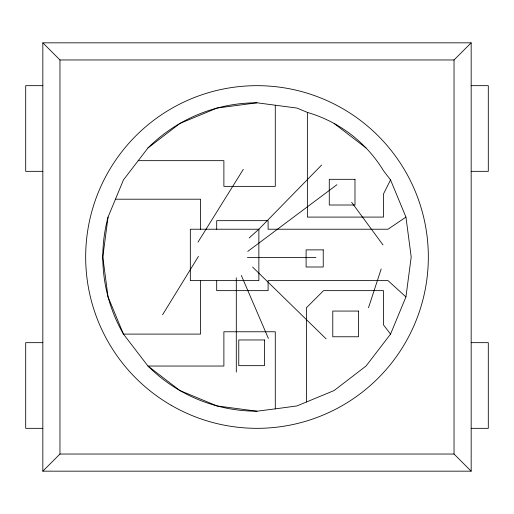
<?xml version="1.0" encoding="UTF-8"?>
<svg xmlns="http://www.w3.org/2000/svg" width="514" height="514" viewBox="0 0 514 514"><rect width="100%" height="100%" fill="white"/><g stroke="black" fill="none" stroke-linecap="round" stroke-linejoin="round"><path stroke-width="0.77" d="M390.544 179.9L383.508 193.913L383.508 217.088L307.372 217.088L307.372 112.386L296.912 108.056L257 102.8L217.088 108.056L179.9 123.456L147.961 147.961L123.456 179.9L108.056 217.088L102.8 257L108.056 296.912L123.456 334.1L147.961 366.039L179.9 390.544L217.088 405.944L257 411.2L275.286 408.868L296.912 405.944L334.1 390.544L366.039 366.039L390.544 334.1L405.944 296.912L411.2 257L405.944 217.088L390.544 179.9L383.508 170.732A132.323 132.323 0 0 0 307.366 112.399M368.499 307.77L381.189 268.938M162.565 314.793L198.436 256.396M197.993 242.133L243.276 169.408M321.629 165.026L258.863 229.225L249.174 237.95M42.835 471.165L59.965 454.035L59.965 59.965L42.835 42.835L471.165 42.835L471.165 471.165L42.835 471.165L42.835 42.835M471.165 471.165L454.035 454.035L454.035 59.965L471.165 42.835M247.774 251.417L336.953 184.706M405.944 217.088L388.025 229.225L268.096 229.225L268.096 220.66L216.696 220.66L216.696 229.225M59.965 59.965L454.035 59.965M42.835 85.665L25.7 85.665L25.7 171.335L42.835 171.335M471.165 85.665L488.3 85.665L488.3 171.335L471.165 171.335M138.221 160.664L223.886 160.664L223.886 186.364L275.286 186.364L275.286 105.209M115.464 199.201L200.556 199.201L200.556 229.225M247.414 257.411L315.949 257.411M42.835 342.665L25.7 342.665L25.7 428.335L42.835 428.335M471.165 342.665L488.3 342.665L488.3 428.335L471.165 428.335M59.965 454.035L454.035 454.035M334.1 123.456L366.039 147.961M405.944 296.912L388.025 280.625L268.096 280.625L268.096 290.648L216.696 290.648L216.696 280.625M252.58 267.042L326.127 338.874M390.544 334.1L383.508 324.912L383.508 290.648L323.537 290.648L306.408 307.777L306.408 402.012M351.653 202.298L382.988 244.947M241.342 275.453L268.392 338.418M275.286 408.868L275.286 331.768L223.886 331.768L223.886 366.039L147.961 366.039A154.2 154.2 0 0 0 257 411.2M236.299 277.843L236.299 372.078M200.556 280.625L200.556 334.1L123.456 334.1A154.2 154.2 0 0 1 108.056 217.088M147.961 147.961A154.2 154.2 0 0 1 257 102.8M354.981 179.315L329.281 179.315L329.281 205.015L354.981 205.015L354.981 179.315M258.863 229.225L190.328 229.225L190.328 280.625L258.863 280.625L258.863 229.225M323.235 249.875L306.106 249.875L306.106 267.004L323.235 267.004L323.235 249.875M358.476 311.066L332.776 311.066L332.776 336.766L358.476 336.766L358.476 311.066M264.472 339.96L238.772 339.96L238.772 365.66L264.472 365.66L264.472 339.96M171.335 405.379A171.335 171.335 0 0 0 428.335 257A171.335 171.335 0 0 0 171.335 108.621A171.335 171.335 0 0 0 171.335 405.379"/></g></svg>
